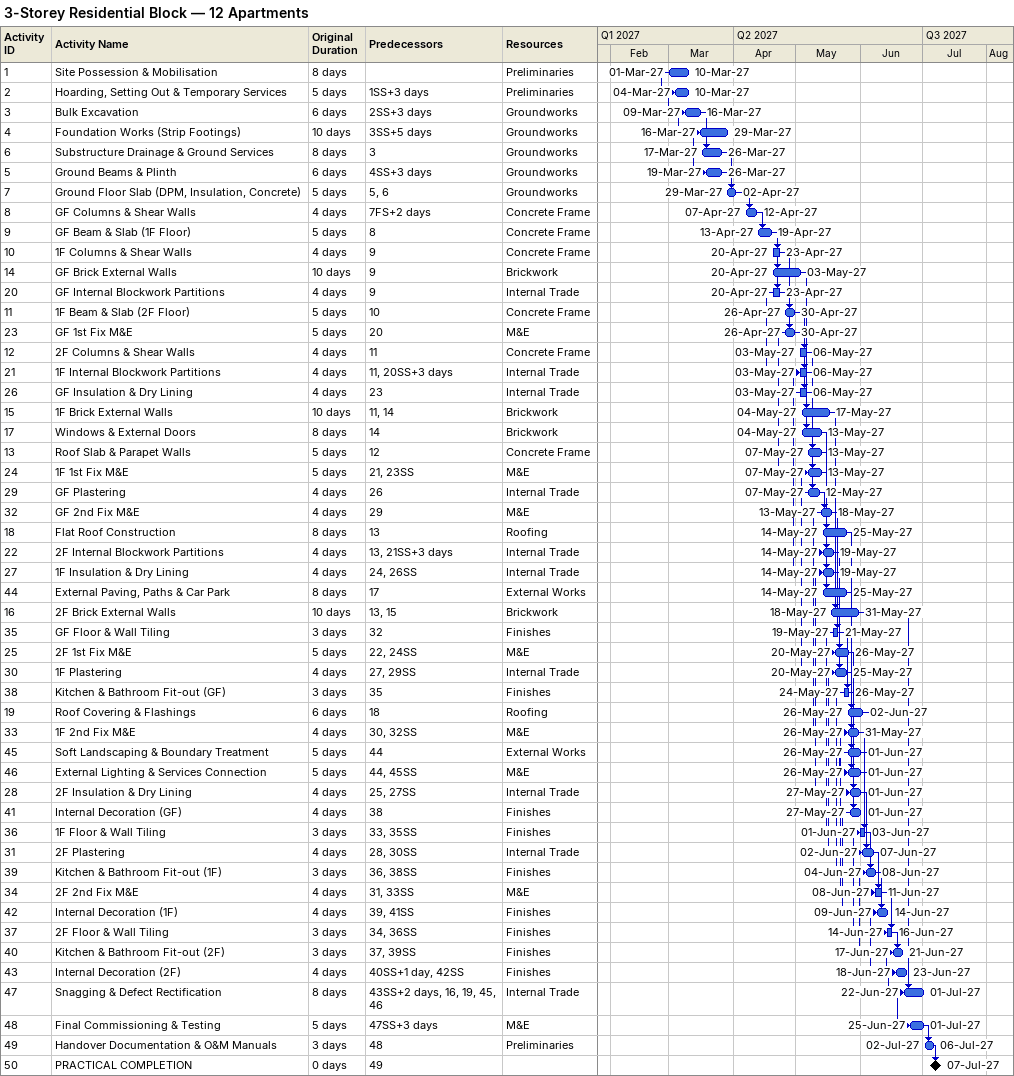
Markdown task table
3-Storey Residential Block — 12 Apartments

| ID | Task | Original duration | Start | Finish | Predecessors | Resources |
|---|---|---|---|---|---|---|
| 1 | Site Possession & Mobilisation | 8d | 2027-03-01 | 2027-03-10 |  | Preliminaries |
| 2 | Hoarding, Setting Out & Temporary Services | 5d | 2027-03-04 | 2027-03-10 | 1SS+3d | Preliminaries |
| 3 | Bulk Excavation | 6d | 2027-03-09 | 2027-03-16 | 2SS+3d | Groundworks |
| 4 | Foundation Works (Strip Footings) | 10d | 2027-03-16 | 2027-03-29 | 3SS+5d | Groundworks |
| 6 | Substructure Drainage & Ground Services | 8d | 2027-03-17 | 2027-03-26 | 3 | Groundworks |
| 5 | Ground Beams & Plinth | 6d | 2027-03-19 | 2027-03-26 | 4SS+3d | Groundworks |
| 7 | Ground Floor Slab (DPM, Insulation, Concrete) | 5d | 2027-03-29 | 2027-04-02 | 5, 6 | Groundworks |
| 8 | GF Columns & Shear Walls | 4d | 2027-04-07 | 2027-04-12 | 7FS+2d | Concrete Frame |
| 9 | GF Beam & Slab (1F Floor) | 5d | 2027-04-13 | 2027-04-19 | 8 | Concrete Frame |
| 10 | 1F Columns & Shear Walls | 4d | 2027-04-20 | 2027-04-23 | 9 | Concrete Frame |
| 14 | GF Brick External Walls | 10d | 2027-04-20 | 2027-05-03 | 9 | Brickwork |
| 20 | GF Internal Blockwork Partitions | 4d | 2027-04-20 | 2027-04-23 | 9 | Internal Trade |
| 11 | 1F Beam & Slab (2F Floor) | 5d | 2027-04-26 | 2027-04-30 | 10 | Concrete Frame |
| 23 | GF 1st Fix M&E | 5d | 2027-04-26 | 2027-04-30 | 20 | M&E |
| 12 | 2F Columns & Shear Walls | 4d | 2027-05-03 | 2027-05-06 | 11 | Concrete Frame |
| 21 | 1F Internal Blockwork Partitions | 4d | 2027-05-03 | 2027-05-06 | 11, 20SS+3d | Internal Trade |
| 26 | GF Insulation & Dry Lining | 4d | 2027-05-03 | 2027-05-06 | 23 | Internal Trade |
| 15 | 1F Brick External Walls | 10d | 2027-05-04 | 2027-05-17 | 11, 14 | Brickwork |
| 17 | Windows & External Doors | 8d | 2027-05-04 | 2027-05-13 | 14 | Brickwork |
| 13 | Roof Slab & Parapet Walls | 5d | 2027-05-07 | 2027-05-13 | 12 | Concrete Frame |
| 24 | 1F 1st Fix M&E | 5d | 2027-05-07 | 2027-05-13 | 21, 23SS | M&E |
| 29 | GF Plastering | 4d | 2027-05-07 | 2027-05-12 | 26 | Internal Trade |
| 32 | GF 2nd Fix M&E | 4d | 2027-05-13 | 2027-05-18 | 29 | M&E |
| 18 | Flat Roof Construction | 8d | 2027-05-14 | 2027-05-25 | 13 | Roofing |
| 22 | 2F Internal Blockwork Partitions | 4d | 2027-05-14 | 2027-05-19 | 13, 21SS+3d | Internal Trade |
| 27 | 1F Insulation & Dry Lining | 4d | 2027-05-14 | 2027-05-19 | 24, 26SS | Internal Trade |
| 44 | External Paving, Paths & Car Park | 8d | 2027-05-14 | 2027-05-25 | 17 | External Works |
| 16 | 2F Brick External Walls | 10d | 2027-05-18 | 2027-05-31 | 13, 15 | Brickwork |
| 35 | GF Floor & Wall Tiling | 3d | 2027-05-19 | 2027-05-21 | 32 | Finishes |
| 25 | 2F 1st Fix M&E | 5d | 2027-05-20 | 2027-05-26 | 22, 24SS | M&E |
| 30 | 1F Plastering | 4d | 2027-05-20 | 2027-05-25 | 27, 29SS | Internal Trade |
| 38 | Kitchen & Bathroom Fit-out (GF) | 3d | 2027-05-24 | 2027-05-26 | 35 | Finishes |
| 19 | Roof Covering & Flashings | 6d | 2027-05-26 | 2027-06-02 | 18 | Roofing |
| 33 | 1F 2nd Fix M&E | 4d | 2027-05-26 | 2027-05-31 | 30, 32SS | M&E |
| 45 | Soft Landscaping & Boundary Treatment | 5d | 2027-05-26 | 2027-06-01 | 44 | External Works |
| 46 | External Lighting & Services Connection | 5d | 2027-05-26 | 2027-06-01 | 44, 45SS | M&E |
| 28 | 2F Insulation & Dry Lining | 4d | 2027-05-27 | 2027-06-01 | 25, 27SS | Internal Trade |
| 41 | Internal Decoration (GF) | 4d | 2027-05-27 | 2027-06-01 | 38 | Finishes |
| 36 | 1F Floor & Wall Tiling | 3d | 2027-06-01 | 2027-06-03 | 33, 35SS | Finishes |
| 31 | 2F Plastering | 4d | 2027-06-02 | 2027-06-07 | 28, 30SS | Internal Trade |
| 39 | Kitchen & Bathroom Fit-out (1F) | 3d | 2027-06-04 | 2027-06-08 | 36, 38SS | Finishes |
| 34 | 2F 2nd Fix M&E | 4d | 2027-06-08 | 2027-06-11 | 31, 33SS | M&E |
| 42 | Internal Decoration (1F) | 4d | 2027-06-09 | 2027-06-14 | 39, 41SS | Finishes |
| 37 | 2F Floor & Wall Tiling | 3d | 2027-06-14 | 2027-06-16 | 34, 36SS | Finishes |
| 40 | Kitchen & Bathroom Fit-out (2F) | 3d | 2027-06-17 | 2027-06-21 | 37, 39SS | Finishes |
| 43 | Internal Decoration (2F) | 4d | 2027-06-18 | 2027-06-23 | 40SS+1d, 42SS | Finishes |
| 47 | Snagging & Defect Rectification | 8d | 2027-06-22 | 2027-07-01 | 43SS+2d, 16, 19, 45, 46 | Internal Trade |
| 48 | Final Commissioning & Testing | 5d | 2027-06-25 | 2027-07-01 | 47SS+3d | M&E |
| 49 | Handover Documentation & O&M Manuals | 3d | 2027-07-02 | 2027-07-06 | 48 | Preliminaries |
| 50 | PRACTICAL COMPLETION | 0d | 2027-07-07 | 2027-07-07 | 49 |  |
